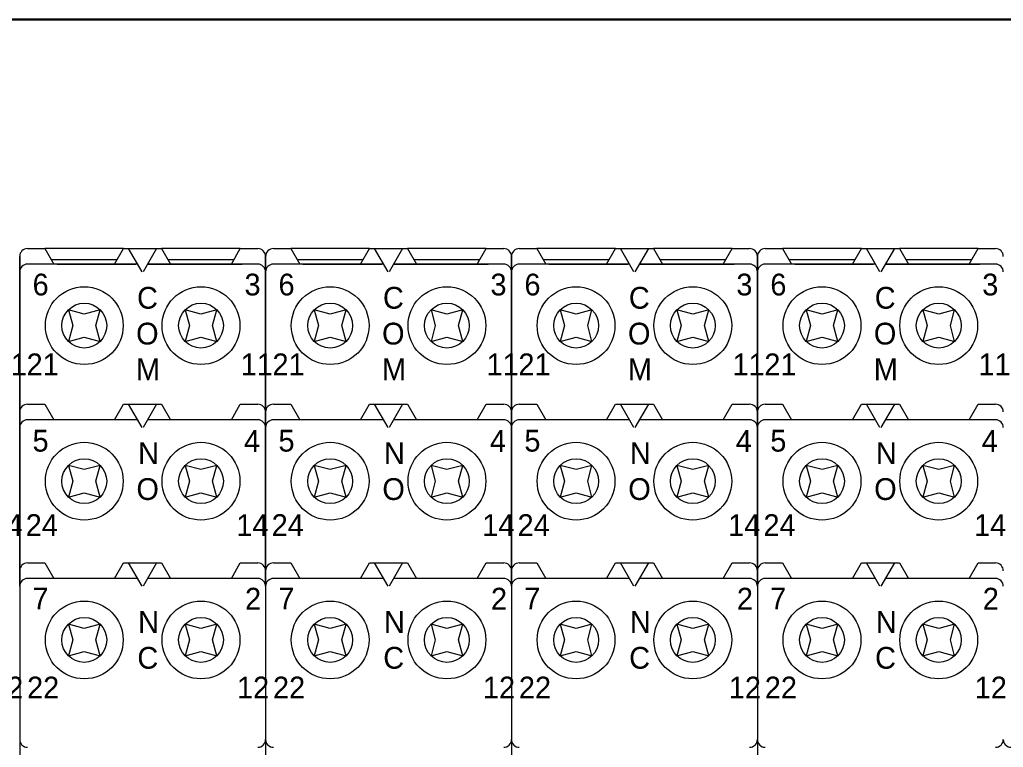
# Model space of a CAD drawing. Header units: millimetres. Extents: x -6000 to 26000, y -6000 to 26000.
# Drawn here: x 95.69 to 104.48, y -4381.99 to -4375.49 of the extents above; entities that cross this region are included whole.
import ezdxf

# ---------------------------------------------------------------- set-up
doc = ezdxf.new("R2010")
doc.units = ezdxf.units.MM
doc.header["$MEASUREMENT"] = 0
for name, color, linetype, lineweight in [('Чертеж и Рисунок_Ном._пера__1', 7, 'Continuous', 15), ('Чертеж и Рисунок_Ном._пера__21', 7, 'Continuous', 30), ('Чертеж и Рисунок_Ном._пера__7', 7, 'Continuous', 15)]:
    doc.layers.add(name, color=color, linetype=linetype, lineweight=lineweight)
doc.styles.add('СГЕНЕРИР_СТИЛЬ_2', font='')
doc.styles.get('СГЕНЕРИР_СТИЛЬ_2').set_extended_font_data('Arial')

msp = doc.modelspace()

# ---------------------------------------------------------------- linework, layer by layer
at = {"layer": 'Чертеж и Рисунок_Ном._пера__21', "color": 7, "linetype": 'Continuous', "lineweight": 30}
msp.add_line((155.3394, -4375.4892), (84.3984, -4375.4892), dxfattribs=at)
at = {"layer": 'Чертеж и Рисунок_Ном._пера__7', "color": 7, "linetype": 'Continuous', "lineweight": 15}
for p, q in [((95.7629, -4377.5354), (95.9191, -4377.5354)), ((96.6222, -4377.5354), (95.9191, -4377.5354)), ((95.9191, -4377.5354), (95.9994, -4377.6745)), ((96.5419, -4377.6745), (96.6222, -4377.5354)), ((96.6222, -4377.5354), (96.6671, -4377.5354)), ((96.6451, -4377.5354), (96.9394, -4377.5354)), ((96.7474, -4377.6745), (96.6671, -4377.5354)), ((96.7875, -4377.744), (96.6671, -4377.5354)), ((96.6671, -4377.5354), (96.9175, -4377.5354)), ((96.9175, -4377.5354), (96.797, -4377.744)), ((96.9175, -4377.5354), (96.9623, -4377.5354)), ((97.6654, -4377.5354), (96.9623, -4377.5354)), ((96.9623, -4377.5354), (97.0426, -4377.6745)), ((97.5851, -4377.6745), (97.6654, -4377.5354)), ((97.6654, -4377.5354), (97.8216, -4377.5354)), ((97.9607, -4377.5354), (98.1169, -4377.5354)), ((98.82, -4377.5354), (98.1169, -4377.5354)), ((98.1169, -4377.5354), (98.1972, -4377.6745)), ((98.7397, -4377.6745), (98.82, -4377.5354)), ((98.82, -4377.5354), (98.8649, -4377.5354)), ((98.8429, -4377.5354), (99.1372, -4377.5354)), ((98.9452, -4377.6745), (98.8649, -4377.5354)), ((98.9853, -4377.744), (98.8649, -4377.5354)), ((98.8649, -4377.5354), (99.1152, -4377.5354)), ((99.1152, -4377.5354), (98.9948, -4377.744)), ((99.1152, -4377.5354), (99.1601, -4377.5354)), ((99.8632, -4377.5354), (99.1601, -4377.5354)), ((99.1601, -4377.5354), (99.2404, -4377.6745)), ((99.7829, -4377.6745), (99.8632, -4377.5354)), ((99.8632, -4377.5354), (100.0194, -4377.5354)), ((100.1585, -4377.5354), (100.3146, -4377.5354)), ((101.0178, -4377.5354), (100.3146, -4377.5354)), ((100.3146, -4377.5354), (100.3949, -4377.6745)), ((100.9374, -4377.6745), (101.0178, -4377.5354)), ((101.0178, -4377.5354), (101.0626, -4377.5354)), ((101.0407, -4377.5354), (101.335, -4377.5354)), ((101.1429, -4377.6745), (101.0626, -4377.5354)), ((101.1831, -4377.744), (101.0626, -4377.5354)), ((101.0626, -4377.5354), (101.313, -4377.5354)), ((101.313, -4377.5354), (101.1925, -4377.744)), ((101.313, -4377.5354), (101.3579, -4377.5354)), ((102.061, -4377.5354), (101.3579, -4377.5354)), ((101.3579, -4377.5354), (101.4382, -4377.6745)), ((101.9807, -4377.6745), (102.061, -4377.5354)), ((102.061, -4377.5354), (102.2172, -4377.5354)), ((102.3563, -4377.5354), (102.5124, -4377.5354)), ((103.2155, -4377.5354), (102.5124, -4377.5354)), ((102.5124, -4377.5354), (102.5927, -4377.6745)), ((103.1352, -4377.6745), (103.2155, -4377.5354)), ((103.2155, -4377.5354), (103.2604, -4377.5354)), ((103.2385, -4377.5354), (103.5327, -4377.5354)), ((103.3407, -4377.6745), (103.2604, -4377.5354)), ((103.3809, -4377.744), (103.2604, -4377.5354)), ((103.2604, -4377.5354), (103.5108, -4377.5354)), ((103.5108, -4377.5354), (103.3903, -4377.744)), ((103.5108, -4377.5354), (103.5557, -4377.5354)), ((104.2588, -4377.5354), (103.5557, -4377.5354)), ((103.5557, -4377.5354), (103.636, -4377.6745)), ((104.1785, -4377.6745), (104.2588, -4377.5354)), ((104.2588, -4377.5354), (104.4149, -4377.5354)), ((95.6934, -4377.744), (95.6934, -4377.6049)), ((95.6934, -4377.6049), (95.6934, -4377.744)), ((97.8912, -4377.744), (97.8912, -4377.6049)), ((97.8912, -4377.6049), (97.8912, -4377.744)), ((100.0889, -4377.744), (100.0889, -4377.6049)), ((100.0889, -4377.6049), (100.0889, -4377.744)), ((102.2867, -4377.744), (102.2867, -4377.6049)), ((102.2867, -4377.6049), (102.2867, -4377.744)), ((96.7474, -4377.6745), (95.7629, -4377.6745)), ((95.9753, -4377.6327), (96.566, -4377.6327)), ((96.0272, -4377.6745), (96.7322, -4377.6745)), ((96.8371, -4377.6745), (97.6825, -4377.6745)), ((97.8216, -4377.6745), (96.8371, -4377.6745)), ((96.8524, -4377.6745), (97.6825, -4377.6745)), ((97.0185, -4377.6327), (97.6092, -4377.6327)), ((98.9452, -4377.6745), (97.9607, -4377.6745)), ((98.1731, -4377.6327), (98.7638, -4377.6327)), ((98.225, -4377.6745), (98.9299, -4377.6745)), ((99.0349, -4377.6745), (99.8803, -4377.6745)), ((100.0194, -4377.6745), (99.0349, -4377.6745)), ((99.0501, -4377.6745), (99.8803, -4377.6745)), ((99.2163, -4377.6327), (99.807, -4377.6327)), ((101.1429, -4377.6745), (100.1585, -4377.6745)), ((100.3709, -4377.6327), (100.9615, -4377.6327)), ((100.4228, -4377.6745), (101.1277, -4377.6745)), ((101.2327, -4377.6745), (102.0781, -4377.6745)), ((102.2172, -4377.6745), (101.2327, -4377.6745)), ((101.2479, -4377.6745), (102.0781, -4377.6745)), ((101.4141, -4377.6327), (102.0048, -4377.6327)), ((103.3407, -4377.6745), (102.3563, -4377.6745)), ((102.5686, -4377.6327), (103.1593, -4377.6327)), ((102.6206, -4377.6745), (103.3255, -4377.6745)), ((103.4305, -4377.6745), (104.2758, -4377.6745)), ((104.4149, -4377.6745), (103.4305, -4377.6745)), ((103.4457, -4377.6745), (104.2758, -4377.6745)), ((103.6119, -4377.6327), (104.2026, -4377.6327)), ((95.6934, -4377.744), (95.6934, -4383.8295)), ((95.6934, -4378.9959), (95.6934, -4377.744)), ((95.6934, -4377.744), (95.6934, -4383.8295)), ((95.6934, -4377.744), (95.6934, -4378.9959)), ((97.8912, -4377.744), (97.8912, -4383.8295)), ((97.8912, -4378.9959), (97.8912, -4377.744)), ((97.8912, -4377.744), (97.8912, -4383.8295)), ((97.8912, -4377.744), (97.8912, -4378.9959)), ((100.0889, -4377.744), (100.0889, -4383.8295)), ((100.0889, -4378.9959), (100.0889, -4377.744)), ((100.0889, -4377.744), (100.0889, -4383.8295)), ((100.0889, -4377.744), (100.0889, -4378.9959)), ((102.2867, -4377.744), (102.2867, -4383.8295)), ((102.2867, -4378.9959), (102.2867, -4377.744)), ((102.2867, -4377.744), (102.2867, -4383.8295)), ((102.2867, -4377.744), (102.2867, -4378.9959)), ((96.129, -4378.0823), (96.167, -4378.2239)), ((96.2706, -4378.1202), (96.129, -4378.0823)), ((96.4123, -4378.0823), (96.2706, -4378.1202)), ((96.3743, -4378.2239), (96.4123, -4378.0823)), ((97.3139, -4378.1202), (97.1722, -4378.0823)), ((97.1722, -4378.0823), (97.2102, -4378.2239)), ((97.4555, -4378.0823), (97.3139, -4378.1202)), ((97.4176, -4378.2239), (97.4555, -4378.0823)), ((98.3268, -4378.0823), (98.3647, -4378.2239)), ((98.4684, -4378.1202), (98.3268, -4378.0823)), ((98.6101, -4378.0823), (98.4684, -4378.1202)), ((98.5721, -4378.2239), (98.6101, -4378.0823)), ((99.5117, -4378.1202), (99.37, -4378.0823)), ((99.37, -4378.0823), (99.408, -4378.2239)), ((99.6533, -4378.0823), (99.5117, -4378.1202)), ((99.6154, -4378.2239), (99.6533, -4378.0823)), ((100.5246, -4378.0823), (100.5625, -4378.2239)), ((100.6662, -4378.1202), (100.5246, -4378.0823)), ((100.8078, -4378.0823), (100.6662, -4378.1202)), ((100.7699, -4378.2239), (100.8078, -4378.0823)), ((101.7094, -4378.1202), (101.5678, -4378.0823)), ((101.5678, -4378.0823), (101.6058, -4378.2239)), ((101.8511, -4378.0823), (101.7094, -4378.1202)), ((101.8131, -4378.2239), (101.8511, -4378.0823)), ((102.7223, -4378.0823), (102.7603, -4378.2239)), ((102.864, -4378.1202), (102.7223, -4378.0823)), ((103.0056, -4378.0823), (102.864, -4378.1202)), ((102.9677, -4378.2239), (103.0056, -4378.0823)), ((103.9072, -4378.1202), (103.7656, -4378.0823)), ((103.7656, -4378.0823), (103.8035, -4378.2239)), ((104.0489, -4378.0823), (103.9072, -4378.1202)), ((104.0109, -4378.2239), (104.0489, -4378.0823)), ((96.167, -4378.2239), (96.129, -4378.3656)), ((96.4123, -4378.3656), (96.3743, -4378.2239)), ((97.2102, -4378.2239), (97.1722, -4378.3656)), ((97.4555, -4378.3656), (97.4176, -4378.2239)), ((98.3647, -4378.2239), (98.3268, -4378.3656)), ((98.6101, -4378.3656), (98.5721, -4378.2239)), ((99.408, -4378.2239), (99.37, -4378.3656)), ((99.6533, -4378.3656), (99.6154, -4378.2239)), ((100.5625, -4378.2239), (100.5246, -4378.3656)), ((100.8078, -4378.3656), (100.7699, -4378.2239)), ((101.6058, -4378.2239), (101.5678, -4378.3656)), ((101.8511, -4378.3656), (101.8131, -4378.2239)), ((102.7603, -4378.2239), (102.7223, -4378.3656)), ((103.0056, -4378.3656), (102.9677, -4378.2239)), ((103.8035, -4378.2239), (103.7656, -4378.3656)), ((104.0489, -4378.3656), (104.0109, -4378.2239)), ((96.129, -4378.3656), (96.2706, -4378.3276)), ((96.2706, -4378.3276), (96.4123, -4378.3656)), ((97.1722, -4378.3656), (97.3139, -4378.3276)), ((97.3139, -4378.3276), (97.4555, -4378.3656)), ((98.3268, -4378.3656), (98.4684, -4378.3276)), ((98.4684, -4378.3276), (98.6101, -4378.3656)), ((99.37, -4378.3656), (99.5117, -4378.3276)), ((99.5117, -4378.3276), (99.6533, -4378.3656)), ((100.5246, -4378.3656), (100.6662, -4378.3276)), ((100.6662, -4378.3276), (100.8078, -4378.3656)), ((101.5678, -4378.3656), (101.7094, -4378.3276)), ((101.7094, -4378.3276), (101.8511, -4378.3656)), ((102.7223, -4378.3656), (102.864, -4378.3276)), ((102.864, -4378.3276), (103.0056, -4378.3656)), ((103.7656, -4378.3656), (103.9072, -4378.3276)), ((103.9072, -4378.3276), (104.0489, -4378.3656)), ((95.7629, -4378.9264), (95.9191, -4378.9264)), ((95.9191, -4378.9264), (95.9994, -4379.0655)), ((96.5419, -4379.0655), (96.6222, -4378.9264)), ((96.6222, -4378.9264), (96.6671, -4378.9264)), ((96.7875, -4379.135), (96.6671, -4378.9264)), ((96.6671, -4378.9264), (96.9175, -4378.9264)), ((96.9175, -4378.9264), (96.797, -4379.135)), ((96.9175, -4378.9264), (96.9623, -4378.9264)), ((96.9623, -4378.9264), (97.0426, -4379.0655)), ((97.5851, -4379.0655), (97.6654, -4378.9264)), ((97.6654, -4378.9264), (97.8216, -4378.9264)), ((97.9607, -4378.9264), (98.1169, -4378.9264)), ((98.1169, -4378.9264), (98.1972, -4379.0655)), ((98.7397, -4379.0655), (98.82, -4378.9264)), ((98.82, -4378.9264), (98.8649, -4378.9264)), ((98.9853, -4379.135), (98.8649, -4378.9264)), ((98.8649, -4378.9264), (99.1152, -4378.9264)), ((99.1152, -4378.9264), (98.9948, -4379.135)), ((99.1152, -4378.9264), (99.1601, -4378.9264)), ((99.1601, -4378.9264), (99.2404, -4379.0655)), ((99.7829, -4379.0655), (99.8632, -4378.9264)), ((99.8632, -4378.9264), (100.0194, -4378.9264)), ((100.1585, -4378.9264), (100.3146, -4378.9264)), ((100.3146, -4378.9264), (100.3949, -4379.0655)), ((100.9374, -4379.0655), (101.0178, -4378.9264)), ((101.0178, -4378.9264), (101.0626, -4378.9264)), ((101.1831, -4379.135), (101.0626, -4378.9264)), ((101.0626, -4378.9264), (101.313, -4378.9264)), ((101.313, -4378.9264), (101.1925, -4379.135)), ((101.313, -4378.9264), (101.3579, -4378.9264)), ((101.3579, -4378.9264), (101.4382, -4379.0655)), ((101.9807, -4379.0655), (102.061, -4378.9264)), ((102.061, -4378.9264), (102.2172, -4378.9264)), ((102.3563, -4378.9264), (102.5124, -4378.9264)), ((102.5124, -4378.9264), (102.5927, -4379.0655)), ((103.1352, -4379.0655), (103.2155, -4378.9264)), ((103.2155, -4378.9264), (103.2604, -4378.9264)), ((103.3809, -4379.135), (103.2604, -4378.9264)), ((103.2604, -4378.9264), (103.5108, -4378.9264)), ((103.5108, -4378.9264), (103.3903, -4379.135)), ((103.5108, -4378.9264), (103.5557, -4378.9264)), ((103.5557, -4378.9264), (103.636, -4379.0655)), ((104.1785, -4379.0655), (104.2588, -4378.9264)), ((104.2588, -4378.9264), (104.4149, -4378.9264)), ((95.6934, -4379.135), (95.6934, -4378.9959)), ((95.6934, -4378.9959), (95.6934, -4379.135)), ((97.8912, -4379.135), (97.8912, -4378.9959)), ((97.8912, -4378.9959), (97.8912, -4379.135)), ((100.0889, -4379.135), (100.0889, -4378.9959)), ((100.0889, -4378.9959), (100.0889, -4379.135)), ((102.2867, -4379.135), (102.2867, -4378.9959)), ((102.2867, -4378.9959), (102.2867, -4379.135)), ((96.7474, -4379.0655), (95.7629, -4379.0655)), ((97.8216, -4379.0655), (96.8371, -4379.0655)), ((98.9452, -4379.0655), (97.9607, -4379.0655)), ((100.0194, -4379.0655), (99.0349, -4379.0655)), ((101.1429, -4379.0655), (100.1585, -4379.0655)), ((102.2172, -4379.0655), (101.2327, -4379.0655)), ((103.3407, -4379.0655), (102.3563, -4379.0655)), ((104.4149, -4379.0655), (103.4305, -4379.0655)), ((95.6934, -4380.4147), (95.6934, -4379.135)), ((95.6934, -4379.135), (95.6934, -4380.4147)), ((97.8912, -4380.4147), (97.8912, -4379.135)), ((97.8912, -4379.135), (97.8912, -4380.4147)), ((100.0889, -4380.4147), (100.0889, -4379.135)), ((100.0889, -4379.135), (100.0889, -4380.4147)), ((102.2867, -4380.4147), (102.2867, -4379.135)), ((102.2867, -4379.135), (102.2867, -4380.4147)), ((96.129, -4379.4733), (96.167, -4379.6149)), ((96.2706, -4379.5112), (96.129, -4379.4733)), ((96.4123, -4379.4733), (96.2706, -4379.5112)), ((96.3743, -4379.6149), (96.4123, -4379.4733)), ((97.1722, -4379.4733), (97.2102, -4379.6149)), ((97.3139, -4379.5112), (97.1722, -4379.4733)), ((97.4555, -4379.4733), (97.3139, -4379.5112)), ((97.4176, -4379.6149), (97.4555, -4379.4733)), ((98.3268, -4379.4733), (98.3647, -4379.6149)), ((98.4684, -4379.5112), (98.3268, -4379.4733)), ((98.6101, -4379.4733), (98.4684, -4379.5112)), ((98.5721, -4379.6149), (98.6101, -4379.4733)), ((99.37, -4379.4733), (99.408, -4379.6149)), ((99.5117, -4379.5112), (99.37, -4379.4733)), ((99.6533, -4379.4733), (99.5117, -4379.5112)), ((99.6154, -4379.6149), (99.6533, -4379.4733)), ((100.5246, -4379.4733), (100.5625, -4379.6149)), ((100.6662, -4379.5112), (100.5246, -4379.4733)), ((100.8078, -4379.4733), (100.6662, -4379.5112)), ((100.7699, -4379.6149), (100.8078, -4379.4733)), ((101.5678, -4379.4733), (101.6058, -4379.6149)), ((101.7094, -4379.5112), (101.5678, -4379.4733)), ((101.8511, -4379.4733), (101.7094, -4379.5112)), ((101.8131, -4379.6149), (101.8511, -4379.4733)), ((102.7223, -4379.4733), (102.7603, -4379.6149)), ((102.864, -4379.5112), (102.7223, -4379.4733)), ((103.0056, -4379.4733), (102.864, -4379.5112)), ((102.9677, -4379.6149), (103.0056, -4379.4733)), ((103.7656, -4379.4733), (103.8035, -4379.6149)), ((103.9072, -4379.5112), (103.7656, -4379.4733)), ((104.0489, -4379.4733), (103.9072, -4379.5112)), ((104.0109, -4379.6149), (104.0489, -4379.4733)), ((96.167, -4379.6149), (96.129, -4379.7566)), ((96.4123, -4379.7566), (96.3743, -4379.6149)), ((97.2102, -4379.6149), (97.1722, -4379.7566)), ((97.4555, -4379.7566), (97.4176, -4379.6149)), ((98.3647, -4379.6149), (98.3268, -4379.7566)), ((98.6101, -4379.7566), (98.5721, -4379.6149)), ((99.408, -4379.6149), (99.37, -4379.7566)), ((99.6533, -4379.7566), (99.6154, -4379.6149)), ((100.5625, -4379.6149), (100.5246, -4379.7566)), ((100.8078, -4379.7566), (100.7699, -4379.6149)), ((101.6058, -4379.6149), (101.5678, -4379.7566)), ((101.8511, -4379.7566), (101.8131, -4379.6149)), ((102.7603, -4379.6149), (102.7223, -4379.7566)), ((103.0056, -4379.7566), (102.9677, -4379.6149)), ((103.8035, -4379.6149), (103.7656, -4379.7566)), ((104.0489, -4379.7566), (104.0109, -4379.6149)), ((96.129, -4379.7566), (96.2706, -4379.7186)), ((96.2706, -4379.7186), (96.4123, -4379.7566)), ((97.1722, -4379.7566), (97.3139, -4379.7186)), ((97.3139, -4379.7186), (97.4555, -4379.7566)), ((98.3268, -4379.7566), (98.4684, -4379.7186)), ((98.4684, -4379.7186), (98.6101, -4379.7566)), ((99.37, -4379.7566), (99.5117, -4379.7186)), ((99.5117, -4379.7186), (99.6533, -4379.7566)), ((100.5246, -4379.7566), (100.6662, -4379.7186)), ((100.6662, -4379.7186), (100.8078, -4379.7566)), ((101.5678, -4379.7566), (101.7094, -4379.7186)), ((101.7094, -4379.7186), (101.8511, -4379.7566)), ((102.7223, -4379.7566), (102.864, -4379.7186)), ((102.864, -4379.7186), (103.0056, -4379.7566)), ((103.7656, -4379.7566), (103.9072, -4379.7186)), ((103.9072, -4379.7186), (104.0489, -4379.7566)), ((95.7629, -4380.3452), (95.9191, -4380.3452)), ((95.9191, -4380.3452), (95.9994, -4380.4843)), ((96.5419, -4380.4843), (96.6222, -4380.3452)), ((96.6222, -4380.3452), (96.6671, -4380.3452)), ((96.7875, -4380.5538), (96.6671, -4380.3452)), ((96.6671, -4380.3452), (96.9175, -4380.3452)), ((96.9175, -4380.3452), (96.797, -4380.5538)), ((96.9175, -4380.3452), (96.9623, -4380.3452)), ((96.9623, -4380.3452), (97.0426, -4380.4843)), ((97.5851, -4380.4843), (97.6654, -4380.3452)), ((97.6654, -4380.3452), (97.8216, -4380.3452)), ((97.9607, -4380.3452), (98.1169, -4380.3452)), ((98.1169, -4380.3452), (98.1972, -4380.4843)), ((98.7397, -4380.4843), (98.82, -4380.3452)), ((98.82, -4380.3452), (98.8649, -4380.3452)), ((98.9853, -4380.5538), (98.8649, -4380.3452)), ((98.8649, -4380.3452), (99.1152, -4380.3452)), ((99.1152, -4380.3452), (98.9948, -4380.5538)), ((99.1152, -4380.3452), (99.1601, -4380.3452)), ((99.1601, -4380.3452), (99.2404, -4380.4843)), ((99.7829, -4380.4843), (99.8632, -4380.3452)), ((99.8632, -4380.3452), (100.0194, -4380.3452)), ((100.1585, -4380.3452), (100.3146, -4380.3452)), ((100.3146, -4380.3452), (100.3949, -4380.4843)), ((100.9374, -4380.4843), (101.0178, -4380.3452)), ((101.0178, -4380.3452), (101.0626, -4380.3452)), ((101.1831, -4380.5538), (101.0626, -4380.3452)), ((101.0626, -4380.3452), (101.313, -4380.3452)), ((101.313, -4380.3452), (101.1925, -4380.5538)), ((101.313, -4380.3452), (101.3579, -4380.3452)), ((101.3579, -4380.3452), (101.4382, -4380.4843)), ((101.9807, -4380.4843), (102.061, -4380.3452)), ((102.061, -4380.3452), (102.2172, -4380.3452)), ((102.3563, -4380.3452), (102.5124, -4380.3452)), ((102.5124, -4380.3452), (102.5927, -4380.4843)), ((103.1352, -4380.4843), (103.2155, -4380.3452)), ((103.2155, -4380.3452), (103.2604, -4380.3452)), ((103.3809, -4380.5538), (103.2604, -4380.3452)), ((103.2604, -4380.3452), (103.5108, -4380.3452)), ((103.5108, -4380.3452), (103.3903, -4380.5538)), ((103.5108, -4380.3452), (103.5557, -4380.3452)), ((103.5557, -4380.3452), (103.636, -4380.4843)), ((104.1785, -4380.4843), (104.2588, -4380.3452)), ((104.2588, -4380.3452), (104.4149, -4380.3452)), ((95.6934, -4380.5538), (95.6934, -4380.4147)), ((95.6934, -4380.4147), (95.6934, -4380.5538)), ((97.8912, -4380.5538), (97.8912, -4380.4147)), ((97.8912, -4380.4147), (97.8912, -4380.5538)), ((100.0889, -4380.5538), (100.0889, -4380.4147)), ((100.0889, -4380.4147), (100.0889, -4380.5538)), ((102.2867, -4380.5538), (102.2867, -4380.4147)), ((102.2867, -4380.4147), (102.2867, -4380.5538)), ((96.7474, -4380.4843), (95.7629, -4380.4843)), ((97.8216, -4380.4843), (96.8371, -4380.4843)), ((98.9452, -4380.4843), (97.9607, -4380.4843)), ((100.0194, -4380.4843), (99.0349, -4380.4843)), ((101.1429, -4380.4843), (100.1585, -4380.4843)), ((102.2172, -4380.4843), (101.2327, -4380.4843)), ((103.3407, -4380.4843), (102.3563, -4380.4843)), ((104.4149, -4380.4843), (103.4305, -4380.4843)), ((96.129, -4380.8921), (96.167, -4381.0337)), ((96.2706, -4380.9301), (96.129, -4380.8921)), ((96.4123, -4380.8921), (96.2706, -4380.9301)), ((96.3743, -4381.0337), (96.4123, -4380.8921)), ((97.3139, -4380.9301), (97.1722, -4380.8921)), ((97.1722, -4380.8921), (97.2102, -4381.0337)), ((97.4555, -4380.8921), (97.3139, -4380.9301)), ((97.4176, -4381.0337), (97.4555, -4380.8921)), ((98.3268, -4380.8921), (98.3647, -4381.0337)), ((98.4684, -4380.9301), (98.3268, -4380.8921)), ((98.6101, -4380.8921), (98.4684, -4380.9301)), ((98.5721, -4381.0337), (98.6101, -4380.8921)), ((99.5117, -4380.9301), (99.37, -4380.8921)), ((99.37, -4380.8921), (99.408, -4381.0337)), ((99.6533, -4380.8921), (99.5117, -4380.9301)), ((99.6154, -4381.0337), (99.6533, -4380.8921)), ((100.5246, -4380.8921), (100.5625, -4381.0337)), ((100.6662, -4380.9301), (100.5246, -4380.8921)), ((100.8078, -4380.8921), (100.6662, -4380.9301)), ((100.7699, -4381.0337), (100.8078, -4380.8921)), ((101.7094, -4380.9301), (101.5678, -4380.8921)), ((101.5678, -4380.8921), (101.6058, -4381.0337)), ((101.8511, -4380.8921), (101.7094, -4380.9301)), ((101.8131, -4381.0337), (101.8511, -4380.8921)), ((102.7223, -4380.8921), (102.7603, -4381.0337)), ((102.864, -4380.9301), (102.7223, -4380.8921)), ((103.0056, -4380.8921), (102.864, -4380.9301)), ((102.9677, -4381.0337), (103.0056, -4380.8921)), ((103.9072, -4380.9301), (103.7656, -4380.8921)), ((103.7656, -4380.8921), (103.8035, -4381.0337)), ((104.0489, -4380.8921), (103.9072, -4380.9301)), ((104.0109, -4381.0337), (104.0489, -4380.8921)), ((96.167, -4381.0337), (96.129, -4381.1754)), ((96.4123, -4381.1754), (96.3743, -4381.0337)), ((97.2102, -4381.0337), (97.1722, -4381.1754)), ((97.4555, -4381.1754), (97.4176, -4381.0337)), ((98.3647, -4381.0337), (98.3268, -4381.1754)), ((98.6101, -4381.1754), (98.5721, -4381.0337)), ((99.408, -4381.0337), (99.37, -4381.1754)), ((99.6533, -4381.1754), (99.6154, -4381.0337)), ((100.5625, -4381.0337), (100.5246, -4381.1754)), ((100.8078, -4381.1754), (100.7699, -4381.0337)), ((101.6058, -4381.0337), (101.5678, -4381.1754)), ((101.8511, -4381.1754), (101.8131, -4381.0337)), ((102.7603, -4381.0337), (102.7223, -4381.1754)), ((103.0056, -4381.1754), (102.9677, -4381.0337)), ((103.8035, -4381.0337), (103.7656, -4381.1754)), ((104.0489, -4381.1754), (104.0109, -4381.0337)), ((96.129, -4381.1754), (96.2706, -4381.1374)), ((96.2706, -4381.1374), (96.4123, -4381.1754)), ((97.1722, -4381.1754), (97.3139, -4381.1374)), ((97.3139, -4381.1374), (97.4555, -4381.1754)), ((98.3268, -4381.1754), (98.4684, -4381.1374)), ((98.4684, -4381.1374), (98.6101, -4381.1754)), ((99.37, -4381.1754), (99.5117, -4381.1374)), ((99.5117, -4381.1374), (99.6533, -4381.1754)), ((100.5246, -4381.1754), (100.6662, -4381.1374)), ((100.6662, -4381.1374), (100.8078, -4381.1754)), ((101.5678, -4381.1754), (101.7094, -4381.1374)), ((101.7094, -4381.1374), (101.8511, -4381.1754)), ((102.7223, -4381.1754), (102.864, -4381.1374)), ((102.864, -4381.1374), (103.0056, -4381.1754)), ((103.7656, -4381.1754), (103.9072, -4381.1374)), ((103.9072, -4381.1374), (104.0489, -4381.1754))]:
    msp.add_line(p, q, dxfattribs=at)
for centre, radius in [((96.2706, -4378.2239), 0.3477), ((97.3139, -4378.2239), 0.3477), ((98.4684, -4378.2239), 0.3477), ((99.5117, -4378.2239), 0.3477), ((100.6662, -4378.2239), 0.3477), ((101.7094, -4378.2239), 0.3477), ((102.864, -4378.2239), 0.3477), ((103.9072, -4378.2239), 0.3477), ((96.2706, -4378.2239), 0.2003), ((97.3139, -4378.2239), 0.2003), ((98.4684, -4378.2239), 0.2003), ((99.5117, -4378.2239), 0.2003), ((100.6662, -4378.2239), 0.2003), ((101.7094, -4378.2239), 0.2003), ((102.864, -4378.2239), 0.2003), ((103.9072, -4378.2239), 0.2003), ((96.2706, -4379.6149), 0.3477), ((97.3139, -4379.6149), 0.3477), ((98.4684, -4379.6149), 0.3477), ((99.5117, -4379.6149), 0.3477), ((100.6662, -4379.6149), 0.3477), ((101.7094, -4379.6149), 0.3477), ((102.864, -4379.6149), 0.3477), ((103.9072, -4379.6149), 0.3477), ((96.2706, -4379.6149), 0.2003), ((97.3139, -4379.6149), 0.2003), ((98.4684, -4379.6149), 0.2003), ((99.5117, -4379.6149), 0.2003), ((100.6662, -4379.6149), 0.2003), ((101.7094, -4379.6149), 0.2003), ((102.864, -4379.6149), 0.2003), ((103.9072, -4379.6149), 0.2003), ((96.2706, -4381.0337), 0.3477), ((97.3139, -4381.0337), 0.3477), ((98.4684, -4381.0337), 0.3477), ((99.5117, -4381.0337), 0.3477), ((100.6662, -4381.0337), 0.3477), ((101.7094, -4381.0337), 0.3477), ((102.864, -4381.0337), 0.3477), ((103.9072, -4381.0337), 0.3477), ((96.2706, -4381.0337), 0.2003), ((97.3139, -4381.0337), 0.2003), ((98.4684, -4381.0337), 0.2003), ((99.5117, -4381.0337), 0.2003), ((100.6662, -4381.0337), 0.2003), ((101.7094, -4381.0337), 0.2003), ((102.864, -4381.0337), 0.2003), ((103.9072, -4381.0337), 0.2003)]:
    msp.add_circle(centre, radius, dxfattribs=at)
for centre, start, end in [((95.7629, -4377.6049), 90, 180), ((97.8216, -4377.6049), 0, 90), ((97.9607, -4377.6049), 90, 180), ((100.0194, -4377.6049), 0, 90), ((100.1585, -4377.6049), 90, 180), ((102.2172, -4377.6049), 0, 90), ((102.3563, -4377.6049), 90, 180), ((104.4149, -4377.6049), 0, 90), ((95.7629, -4377.744), 90, 180), ((97.8216, -4377.744), 0, 90), ((97.9607, -4377.744), 90, 180), ((100.0194, -4377.744), 0, 90), ((100.1585, -4377.744), 90, 180), ((102.2172, -4377.744), 0, 90), ((102.3563, -4377.744), 90, 180), ((104.4149, -4377.744), 0, 90), ((95.7629, -4378.9959), 90, 180), ((97.8216, -4378.9959), 0, 90), ((97.9607, -4378.9959), 90, 180), ((100.0194, -4378.9959), 0, 90), ((100.1585, -4378.9959), 90, 180), ((102.2172, -4378.9959), 0, 90), ((102.3563, -4378.9959), 90, 180), ((104.4149, -4378.9959), 0, 90), ((95.7629, -4379.135), 90, 180), ((97.8216, -4379.135), 0, 90), ((97.9607, -4379.135), 90, 180), ((100.0194, -4379.135), 0, 90), ((100.1585, -4379.135), 90, 180), ((102.2172, -4379.135), 0, 90), ((102.3563, -4379.135), 90, 180), ((104.4149, -4379.135), 0, 90), ((95.7629, -4380.4147), 90, 180), ((97.8216, -4380.4147), 0, 90), ((97.9607, -4380.4147), 90, 180), ((100.0194, -4380.4147), 0, 90), ((100.1585, -4380.4147), 90, 180), ((102.2172, -4380.4147), 0, 90), ((102.3563, -4380.4147), 90, 180), ((104.4149, -4380.4147), 0, 90), ((95.7629, -4380.5538), 90, 180), ((97.8216, -4380.5538), 0, 90), ((97.9607, -4380.5538), 90, 180), ((100.0194, -4380.5538), 0, 90), ((100.1585, -4380.5538), 90, 180), ((102.2172, -4380.5538), 0, 90), ((102.3563, -4380.5538), 90, 180), ((104.4149, -4380.5538), 0, 90), ((95.7629, -4381.924), 180, 270), ((97.8216, -4381.924), 270, 0), ((97.9607, -4381.924), 180, 270), ((100.0194, -4381.924), 270, 0), ((100.1585, -4381.924), 180, 270), ((102.2172, -4381.924), 270, 0), ((102.3563, -4381.924), 180, 270), ((104.4149, -4381.924), 270, 0), ((104.554, -4381.924), 180, 270)]:
    msp.add_arc(centre, 0.0695, start, end, dxfattribs=at)

# ---------------------------------------------------------------- texts
at = {"layer": 'Чертеж и Рисунок_Ном._пера__1', "color": 7, "linetype": 'Continuous', "lineweight": 15, "char_height": 0.19474, "attachment_point": 7, "style": 'СГЕНЕРИР_СТИЛЬ_2'}
for s, insert in [('\\A1;{\\W0.950000x;\\pql;\\fArial|b0|i0|c204|p38;6}', (95.8088, -4377.957)), ('\\A1;{\\W0.950000x;\\pql;\\fArial|b0|i0|c204|p38;3}', (97.7029, -4377.957)), ('\\A1;{\\W0.950000x;\\pql;\\fArial|b0|i0|c204|p38;6}', (98.0066, -4377.957)), ('\\A1;{\\W0.950000x;\\pql;\\fArial|b0|i0|c204|p38;3}', (99.9007, -4377.957)), ('\\A1;{\\W0.950000x;\\pql;\\fArial|b0|i0|c204|p38;6}', (100.2044, -4377.957)), ('\\A1;{\\W0.950000x;\\pql;\\fArial|b0|i0|c204|p38;3}', (102.0984, -4377.957)), ('\\A1;{\\W0.950000x;\\pql;\\fArial|b0|i0|c204|p38;6}', (102.4022, -4377.957)), ('\\A1;{\\W0.950000x;\\pql;\\fArial|b0|i0|c204|p38;3}', (104.2962, -4377.957)), ('\\A1;{\\W0.950000x;\\pql;\\fArial|b0|i0|c204|p38;C}', (96.7423, -4378.0756)), ('\\A1;{\\W0.950000x;\\pql;\\fArial|b0|i0|c204|p38;C}', (98.9401, -4378.0756)), ('\\A1;{\\W0.950000x;\\pql;\\fArial|b0|i0|c204|p38;C}', (101.1378, -4378.0756)), ('\\A1;{\\W0.950000x;\\pql;\\fArial|b0|i0|c204|p38;C}', (103.3356, -4378.0756)), ('\\A1;{\\W0.950000x;\\pql;\\fArial|b0|i0|c204|p38;O}', (96.7341, -4378.3956)), ('\\A1;{\\W0.950000x;\\pql;\\fArial|b0|i0|c204|p38;O}', (98.9319, -4378.3956)), ('\\A1;{\\W0.950000x;\\pql;\\fArial|b0|i0|c204|p38;O}', (101.1297, -4378.3956)), ('\\A1;{\\W0.950000x;\\pql;\\fArial|b0|i0|c204|p38;O}', (103.3275, -4378.3956)), ('\\A1;{\\W0.950000x;\\pql;\\fArial|b0|i0|c204|p38;11}', (95.4708, -4378.6677)), ('\\A1;{\\W0.950000x;\\pql;\\fArial|b0|i0|c204|p38;21}', (95.7553, -4378.6677)), ('\\A1;{\\W0.950000x;\\pql;\\fArial|b0|i0|c204|p38;11}', (97.6686, -4378.6677)), ('\\A1;{\\W0.950000x;\\pql;\\fArial|b0|i0|c204|p38;21}', (97.9531, -4378.6677)), ('\\A1;{\\W0.950000x;\\pql;\\fArial|b0|i0|c204|p38;11}', (99.8664, -4378.6677)), ('\\A1;{\\W0.950000x;\\pql;\\fArial|b0|i0|c204|p38;21}', (100.1509, -4378.6677)), ('\\A1;{\\W0.950000x;\\pql;\\fArial|b0|i0|c204|p38;11}', (102.0642, -4378.6677)), ('\\A1;{\\W0.950000x;\\pql;\\fArial|b0|i0|c204|p38;21}', (102.3487, -4378.6677)), ('\\A1;{\\W0.950000x;\\pql;\\fArial|b0|i0|c204|p38;11}', (104.262, -4378.6677)), ('\\A1;{\\W0.950000x;\\pql;\\fArial|b0|i0|c204|p38;M}', (96.7335, -4378.7122)), ('\\A1;{\\W0.950000x;\\pql;\\fArial|b0|i0|c204|p38;M}', (98.9313, -4378.7122)), ('\\A1;{\\W0.950000x;\\pql;\\fArial|b0|i0|c204|p38;M}', (101.129, -4378.7122)), ('\\A1;{\\W0.950000x;\\pql;\\fArial|b0|i0|c204|p38;M}', (103.3268, -4378.7122)), ('\\A1;{\\W0.950000x;\\pql;\\fArial|b0|i0|c204|p38;5}', (95.8084, -4379.3529)), ('\\A1;{\\W0.950000x;\\pql;\\fArial|b0|i0|c204|p38;4}', (97.6977, -4379.3527)), ('\\A1;{\\W0.950000x;\\pql;\\fArial|b0|i0|c204|p38;5}', (98.0062, -4379.3529)), ('\\A1;{\\W0.950000x;\\pql;\\fArial|b0|i0|c204|p38;4}', (99.8955, -4379.3527)), ('\\A1;{\\W0.950000x;\\pql;\\fArial|b0|i0|c204|p38;5}', (100.204, -4379.3529)), ('\\A1;{\\W0.950000x;\\pql;\\fArial|b0|i0|c204|p38;4}', (102.0933, -4379.3527)), ('\\A1;{\\W0.950000x;\\pql;\\fArial|b0|i0|c204|p38;5}', (102.4017, -4379.3529)), ('\\A1;{\\W0.950000x;\\pql;\\fArial|b0|i0|c204|p38;4}', (104.2911, -4379.3527)), ('\\A1;{\\W0.950000x;\\pql;\\fArial|b0|i0|c204|p38;N}', (96.7517, -4379.462)), ('\\A1;{\\W0.950000x;\\pql;\\fArial|b0|i0|c204|p38;N}', (98.9495, -4379.462)), ('\\A1;{\\W0.950000x;\\pql;\\fArial|b0|i0|c204|p38;N}', (101.1473, -4379.462)), ('\\A1;{\\W0.950000x;\\pql;\\fArial|b0|i0|c204|p38;N}', (103.3451, -4379.462)), ('\\A1;{\\W0.950000x;\\pql;\\fArial|b0|i0|c204|p38;O}', (96.7369, -4379.7852)), ('\\A1;{\\W0.950000x;\\pql;\\fArial|b0|i0|c204|p38;O}', (98.9347, -4379.7852)), ('\\A1;{\\W0.950000x;\\pql;\\fArial|b0|i0|c204|p38;O}', (101.1325, -4379.7852)), ('\\A1;{\\W0.950000x;\\pql;\\fArial|b0|i0|c204|p38;O}', (103.3303, -4379.7852)), ('\\A1;{\\W0.950000x;\\pql;\\fArial|b0|i0|c204|p38;14}', (95.4319, -4380.1044)), ('\\A1;{\\W0.950000x;\\pql;\\fArial|b0|i0|c204|p38;24}', (95.7477, -4380.1044)), ('\\A1;{\\W0.950000x;\\pql;\\fArial|b0|i0|c204|p38;14}', (97.6297, -4380.1044)), ('\\A1;{\\W0.950000x;\\pql;\\fArial|b0|i0|c204|p38;24}', (97.9455, -4380.1044)), ('\\A1;{\\W0.950000x;\\pql;\\fArial|b0|i0|c204|p38;14}', (99.8275, -4380.1044)), ('\\A1;{\\W0.950000x;\\pql;\\fArial|b0|i0|c204|p38;24}', (100.1432, -4380.1044)), ('\\A1;{\\W0.950000x;\\pql;\\fArial|b0|i0|c204|p38;14}', (102.0253, -4380.1044)), ('\\A1;{\\W0.950000x;\\pql;\\fArial|b0|i0|c204|p38;24}', (102.341, -4380.1044)), ('\\A1;{\\W0.950000x;\\pql;\\fArial|b0|i0|c204|p38;14}', (104.2231, -4380.1044)), ('\\A1;{\\W0.950000x;\\pql;\\fArial|b0|i0|c204|p38;7}', (95.8077, -4380.7605)), ('\\A1;{\\W0.950000x;\\pql;\\fArial|b0|i0|c204|p38;2}', (97.7078, -4380.7622)), ('\\A1;{\\W0.950000x;\\pql;\\fArial|b0|i0|c204|p38;7}', (98.0055, -4380.7605)), ('\\A1;{\\W0.950000x;\\pql;\\fArial|b0|i0|c204|p38;2}', (99.9055, -4380.7622)), ('\\A1;{\\W0.950000x;\\pql;\\fArial|b0|i0|c204|p38;7}', (100.2032, -4380.7605)), ('\\A1;{\\W0.950000x;\\pql;\\fArial|b0|i0|c204|p38;2}', (102.1033, -4380.7622)), ('\\A1;{\\W0.950000x;\\pql;\\fArial|b0|i0|c204|p38;7}', (102.401, -4380.7605)), ('\\A1;{\\W0.950000x;\\pql;\\fArial|b0|i0|c204|p38;2}', (104.3011, -4380.7622)), ('\\A1;{\\W0.950000x;\\pql;\\fArial|b0|i0|c204|p38;N}', (96.7517, -4380.9706)), ('\\A1;{\\W0.950000x;\\pql;\\fArial|b0|i0|c204|p38;N}', (98.9495, -4380.9706)), ('\\A1;{\\W0.950000x;\\pql;\\fArial|b0|i0|c204|p38;N}', (101.1473, -4380.9706)), ('\\A1;{\\W0.950000x;\\pql;\\fArial|b0|i0|c204|p38;N}', (103.3451, -4380.9706)), ('\\A1;{\\W0.950000x;\\pql;\\fArial|b0|i0|c204|p38;C}', (96.7451, -4381.2937)), ('\\A1;{\\W0.950000x;\\pql;\\fArial|b0|i0|c204|p38;C}', (98.9428, -4381.2937)), ('\\A1;{\\W0.950000x;\\pql;\\fArial|b0|i0|c204|p38;C}', (101.1406, -4381.2937)), ('\\A1;{\\W0.950000x;\\pql;\\fArial|b0|i0|c204|p38;C}', (103.3384, -4381.2937)), ('\\A1;{\\W0.950000x;\\pql;\\fArial|b0|i0|c204|p38;12}', (95.4377, -4381.5564)), ('\\A1;{\\W0.950000x;\\pql;\\fArial|b0|i0|c204|p38;22}', (95.7594, -4381.5564)), ('\\A1;{\\W0.950000x;\\pql;\\fArial|b0|i0|c204|p38;12}', (97.6355, -4381.5564)), ('\\A1;{\\W0.950000x;\\pql;\\fArial|b0|i0|c204|p38;22}', (97.9572, -4381.5564)), ('\\A1;{\\W0.950000x;\\pql;\\fArial|b0|i0|c204|p38;12}', (99.8333, -4381.5564)), ('\\A1;{\\W0.950000x;\\pql;\\fArial|b0|i0|c204|p38;22}', (100.1549, -4381.5564)), ('\\A1;{\\W0.950000x;\\pql;\\fArial|b0|i0|c204|p38;12}', (102.031, -4381.5564)), ('\\A1;{\\W0.950000x;\\pql;\\fArial|b0|i0|c204|p38;22}', (102.3527, -4381.5564)), ('\\A1;{\\W0.950000x;\\pql;\\fArial|b0|i0|c204|p38;12}', (104.2288, -4381.5564))]:
    msp.add_mtext(s, dxfattribs=dict(at, insert=insert))

doc.saveas('drawing.dxf')
